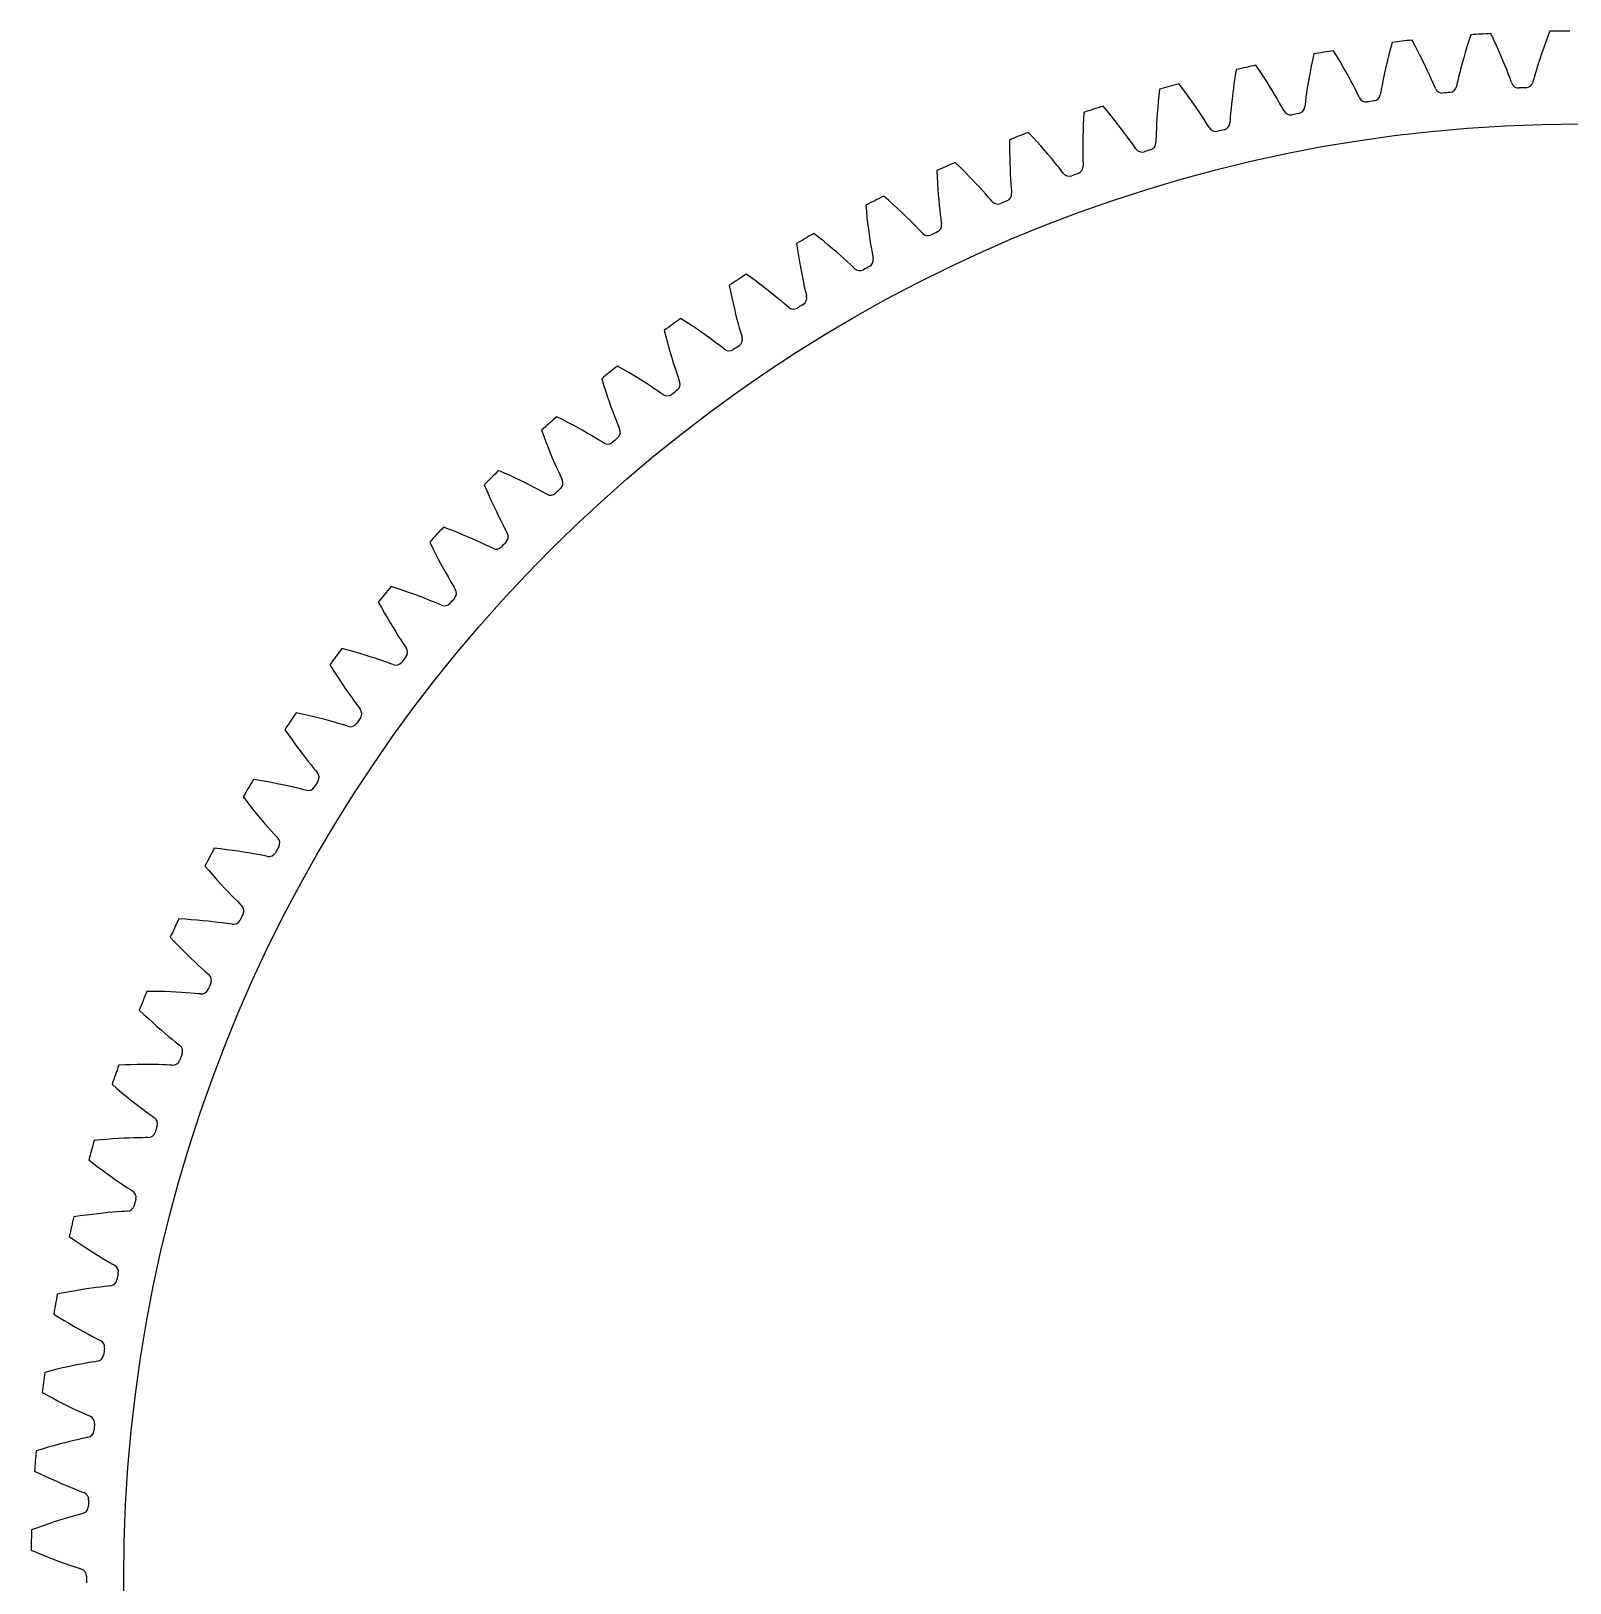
# Model space of a CAD drawing. Header units: millimetres. Extents: x -78 to 78, y -78 to 78.
# Drawn here: x -78.1 to -0.5, y -0.2 to 78.1 of the extents above; entities that cross this region are included whole.
import ezdxf

# ---------------------------------------------------------------- set-up
doc = ezdxf.new("R2010")
doc.units = ezdxf.units.MM

msp = doc.modelspace()

# ---------------------------------------------------------------- linework, layer by layer
at = {"layer": 'bore'}
msp.add_circle((0, 0), 73.4375, dxfattribs=at)
at = {"layer": 'thin_ring_external'}
for p, q in [((-9.464553, 77.549583), (-9.547994, 77.24064)), ((-8.302713, 77.384402), (-8.454353, 77.666206)), ((-5.591586, 77.62741), (-5.684198, 77.332219)), ((-5.492479, 77.93169), (-5.591586, 77.62741)), ((-4.340589, 77.7074), (-4.477642, 77.996579)), ((-4.211136, 77.426407), (-4.340589, 77.7074)), ((-1.728154, 77.521582), (-1.828787, 77.240951)), ((-1.62059, 77.811659), (-1.728154, 77.521582)), ((-1.506076, 78.110482), (-1.62059, 77.811659)), ((-13.411935, 76.965159), (-13.479492, 76.652358)), ((-12.243176, 76.859517), (-12.409007, 77.133211)), ((-12.08574, 76.593192), (-12.243176, 76.859517)), ((-9.625412, 76.941105), (-9.6969, 76.651674)), ((-9.547994, 77.24064), (-9.625412, 76.941105)), ((-8.159081, 77.110385), (-8.302713, 77.384402)), ((-8.023526, 76.844857), (-8.159081, 77.110385)), ((-7.896155, 76.588653), (-8.023526, 76.844857)), ((-5.850149, 76.772044), (-5.923554, 76.508943)), ((-5.770371, 77.046816), (-5.850149, 76.772044)), ((-5.684198, 77.332219), (-5.770371, 77.046816)), ((-4.089316, 77.154303), (-4.211136, 77.426407)), ((-3.975192, 76.89193), (-4.089316, 77.154303)), ((-3.868877, 76.64032), (-3.975192, 76.89193)), ((-1.922491, 76.970611), (-2.009235, 76.711602)), ((-1.828787, 77.240951), (-1.922491, 76.970611)), ((-17.324326, 76.179941), (-17.375823, 75.864098)), ((-16.151698, 76.134114), (-16.331288, 76.398983)), ((-15.980869, 75.876175), (-16.151698, 76.134114)), ((-13.598131, 76.056557), (-13.649469, 75.775082)), ((-13.541515, 76.34926), (-13.598131, 76.056557)), ((-13.479492, 76.652358), (-13.541515, 76.34926)), ((-11.936804, 76.334931), (-12.08574, 76.593192)), ((-11.796517, 76.085565), (-11.936804, 76.334931)), ((-11.665094, 75.84611), (-11.796517, 76.085565)), ((-9.822419, 76.106681), (-9.876579, 75.853479)), ((-9.762544, 76.373187), (-9.822419, 76.106681)), ((-9.6969, 76.651674), (-9.762544, 76.373187)), ((-7.77713, 76.3428), (-7.896155, 76.588653)), ((-7.666702, 76.108599), (-7.77713, 76.3428)), ((-7.565259, 75.887772), (-7.666702, 76.108599)), ((-6.051125, 76.023489), (-6.105021, 75.805403)), ((-5.990571, 76.258837), (-6.051125, 76.023489)), ((-5.923554, 76.508943), (-5.990571, 76.258837)), ((-3.770551, 76.400786), (-3.868877, 76.64032)), ((-3.680516, 76.175067), (-3.770551, 76.400786)), ((-3.599284, 75.965621), (-3.680516, 76.175067)), ((-3.527794, 75.776271), (-3.599284, 75.965621)), ((-2.226389, 76.018245), (-2.283174, 75.823978)), ((-2.161428, 76.233295), (-2.226389, 76.018245)), ((-2.088936, 76.465244), (-2.161428, 76.233295)), ((-2.009235, 76.711602), (-2.088936, 76.465244)), ((-21.191521, 75.195978), (-21.226824, 74.877918)), ((-20.018082, 75.210086), (-20.210962, 75.46544)), ((-19.834305, 74.961206), (-20.018082, 75.210086)), ((-17.463886, 75.263017), (-17.500785, 74.979287)), ((-17.422289, 75.558229), (-17.463886, 75.263017)), ((-17.375823, 75.864098), (-17.422289, 75.558229)), ((-15.81894, 75.625856), (-15.980869, 75.876175)), ((-15.666103, 75.383979), (-15.81894, 75.625856)), ((-15.522625, 75.151547), (-15.666103, 75.383979)), ((-13.736819, 75.250229), (-13.773055, 75.009933)), ((-13.695658, 75.505866), (-13.736819, 75.250229)), ((-13.649469, 75.775082), (-13.695658, 75.505866)), ((-11.542852, 75.617853), (-11.665094, 75.84611)), ((-11.430266, 75.402494), (-11.542852, 75.617853)), ((-11.328096, 75.202425), (-11.430266, 75.402494)), ((-11.237667, 75.021353), (-11.328096, 75.202425)), ((-10.004403, 75.195748), (-10.034337, 75.025577)), ((-9.967726, 75.394793), (-10.004403, 75.195748)), ((-9.925037, 75.615347), (-9.967726, 75.394793)), ((-9.876579, 75.853479), (-9.925037, 75.615347)), ((-7.473439, 75.682747), (-7.565259, 75.887772)), ((-7.392374, 75.497294), (-7.473439, 75.682747)), ((-7.324453, 75.33842), (-7.392374, 75.497294)), ((-7.276899, 75.229859), (-7.324453, 75.33842)), ((-6.190397, 75.44007), (-6.217886, 75.324782)), ((-6.151813, 75.60849), (-6.190397, 75.44007)), ((-6.105021, 75.805403), (-6.151813, 75.60849)), ((-3.468074, 75.614136), (-3.527794, 75.776271)), ((-3.426126, 75.503288), (-3.468074, 75.614136)), ((-2.330308, 75.657748), (-2.363647, 75.544014)), ((-2.283174, 75.823978), (-2.330308, 75.657748)), ((-21.257611, 74.570075), (-21.284079, 74.273124)), ((-21.226824, 74.877918), (-21.257611, 74.570075)), ((-19.659806, 74.719482), (-19.834305, 74.961206)), ((-19.494818, 74.485724), (-19.659806, 74.719482)), ((-19.339659, 74.260921), (-19.494818, 74.485724)), ((-17.561221, 74.450659), (-17.58514, 74.208826)), ((-17.533167, 74.708064), (-17.561221, 74.450659)), ((-17.500785, 74.979287), (-17.533167, 74.708064)), ((-15.388887, 74.929829), (-15.522625, 75.151547)), ((-15.265452, 74.7205), (-15.388887, 74.929829)), ((-15.1532, 74.525908), (-15.265452, 74.7205)), ((-15.053643, 74.34969), (-15.1532, 74.525908)), ((-13.852099, 74.415351), (-13.867686, 74.297861)), ((-13.830892, 74.586828), (-13.852099, 74.415351)), ((-13.804427, 74.787487), (-13.830892, 74.586828)), ((-13.773055, 75.009933), (-13.804427, 74.787487)), ((-11.161723, 74.866154), (-11.237667, 75.021353)), ((-11.108688, 74.760163), (-11.161723, 74.866154)), ((-10.034337, 75.025577), (-10.055904, 74.909036)), ((-25.022445, 73.69639), (-25.037474, 73.387377)), ((-25.003429, 74.015837), (-25.022445, 73.69639)), ((-23.832242, 74.089844), (-24.037908, 74.335016)), ((-23.635996, 73.850672), (-23.832242, 74.089844)), ((-23.449382, 73.618173), (-23.635996, 73.850672)), ((-23.272673, 73.393145), (-23.449382, 73.618173)), ((-21.324935, 73.715358), (-21.339809, 73.456856)), ((-21.306443, 73.987881), (-21.324935, 73.715358)), ((-21.284079, 74.273124), (-21.306443, 73.987881)), ((-19.194775, 74.046322), (-19.339659, 74.260921)), ((-19.060812, 73.843568), (-19.194775, 74.046322)), ((-18.93877, 73.654962), (-19.060812, 73.843568)), ((-18.830346, 73.484057), (-18.93877, 73.654962)), ((-17.633721, 73.610984), (-17.643289, 73.492852)), ((-17.621298, 73.783321), (-17.633721, 73.610984)), ((-17.605113, 73.985069), (-17.621298, 73.783321)), ((-17.58514, 74.208826), (-17.605113, 73.985069)), ((-14.969873, 74.198572), (-15.053643, 74.34969)), ((-14.911496, 74.095426), (-14.969873, 74.198572)), ((-27.584225, 72.776309), (-27.802142, 73.01066)), ((-25.048745, 73.089461), (-25.056515, 72.803448)), ((-25.037474, 73.387377), (-25.048745, 73.089461)), ((-23.106239, 73.176558), (-23.272673, 73.393145)), ((-22.950585, 72.969636), (-23.106239, 73.176558)), ((-22.806444, 72.773987), (-22.950585, 72.969636)), ((-21.35987, 72.989632), (-21.365733, 72.787321)), ((-21.351348, 73.214118), (-21.35987, 72.989632)), ((-21.339809, 73.456856), (-21.351348, 73.214118)), ((-18.738969, 73.337413), (-18.830346, 73.484057)), ((-18.675401, 73.237383), (-18.738969, 73.337413)), ((-28.750106, 72.642598), (-28.752786, 72.322596)), ((-28.752786, 72.322596), (-28.752017, 72.013219)), ((-27.376024, 72.54747), (-27.584225, 72.776309)), ((-27.177781, 72.324803), (-27.376024, 72.54747)), ((-26.989813, 72.109091), (-27.177781, 72.324803)), ((-26.812536, 71.901285), (-26.989813, 72.109091)), ((-25.061067, 72.530337), (-25.062723, 72.271412)), ((-25.062723, 72.271412), (-25.061853, 72.028401)), ((-25.056515, 72.803448), (-25.061067, 72.530337)), ((-22.674932, 72.591858), (-22.806444, 72.773987)), ((-22.557922, 72.426713), (-22.674932, 72.591858)), ((-22.459177, 72.284926), (-22.557922, 72.426713)), ((-22.390585, 72.188272), (-22.459177, 72.284926)), ((-21.36934, 72.614575), (-21.372863, 72.496107)), ((-21.365733, 72.787321), (-21.36934, 72.614575)), ((-31.264245, 71.27291), (-31.493844, 71.495828)), ((-31.04463, 71.055), (-31.264245, 71.27291)), ((-28.752017, 72.013219), (-28.748062, 71.715116)), ((-28.748062, 71.715116), (-28.741218, 71.429079)), ((-28.741218, 71.429079), (-28.731819, 71.156092)), ((-26.646521, 71.702581), (-26.812536, 71.901285)), ((-26.492578, 71.514547), (-26.646521, 71.702581)), ((-26.351937, 71.339371), (-26.492578, 71.514547)), ((-26.226648, 71.180415), (-26.351937, 71.339371)), ((-25.061853, 72.028401), (-25.058901, 71.803773)), ((-25.058901, 71.803773), (-25.054426, 71.601427)), ((-25.054426, 71.601427), (-25.049208, 71.428722)), ((-25.049208, 71.428722), (-25.046678, 71.310229)), ((-32.421777, 71.079842), (-32.408115, 70.760121)), ((-32.408115, 70.760121), (-32.391549, 70.451186)), ((-30.835277, 70.842746), (-31.04463, 71.055)), ((-30.636539, 70.636913), (-30.835277, 70.842746)), ((-30.448883, 70.43843), (-30.636539, 70.636913)), ((-28.731819, 71.156092), (-28.720251, 70.897421)), ((-28.720251, 70.897421), (-28.706974, 70.654771)), ((-28.706974, 70.654771), (-28.692557, 70.430587)), ((-26.120792, 71.043855), (-26.226648, 71.180415)), ((-26.047353, 70.95083), (-26.120792, 71.043855)), ((-34.862699, 69.583567), (-35.103381, 69.794472)), ((-32.391549, 70.451186), (-32.372378, 70.153675)), ((-32.372378, 70.153675), (-32.350938, 69.868361)), ((-32.350938, 69.868361), (-32.327612, 69.596209)), ((-30.272938, 70.248462), (-30.448883, 70.43843)), ((-30.109595, 70.068533), (-30.272938, 70.248462)), ((-29.960193, 69.900767), (-30.109595, 70.068533)), ((-29.826951, 69.748416), (-29.960193, 69.900767)), ((-29.71426, 69.617439), (-29.826951, 69.748416)), ((-28.692557, 70.430587), (-28.677755, 70.228733)), ((-28.677755, 70.228733), (-28.663726, 70.05652)), ((-28.663726, 70.05652), (-28.655149, 69.938311)), ((-36.008864, 69.331648), (-35.978894, 69.013041)), ((-35.978894, 69.013041), (-35.946576, 68.705355)), ((-34.632245, 69.377156), (-34.862699, 69.583567)), ((-34.412327, 69.175868), (-34.632245, 69.377156)), ((-34.203339, 68.980451), (-34.412327, 69.175868)), ((-34.005792, 68.791809), (-34.203339, 68.980451)), ((-32.327612, 69.596209), (-32.302852, 69.338466)), ((-32.302852, 69.338466), (-32.277202, 69.096811)), ((-32.277202, 69.096811), (-32.251356, 68.873656)), ((-29.636168, 69.528285), (-29.71426, 69.617439)), ((-35.946576, 68.705355), (-35.912239, 68.409211)), ((-35.912239, 68.409211), (-35.876258, 68.125363)), ((-35.876258, 68.125363), (-35.839066, 67.854758)), ((-33.820377, 68.611072), (-34.005792, 68.791809)), ((-33.64806, 68.439719), (-33.820377, 68.611072)), ((-33.490286, 68.2798), (-33.64806, 68.439719)), ((-33.349439, 68.134452), (-33.490286, 68.2798)), ((-33.230207, 68.0094), (-33.349439, 68.134452)), ((-32.251356, 68.873656), (-32.226268, 68.67282)), ((-32.226268, 68.67282), (-32.203463, 68.501548)), ((-32.203463, 68.501548), (-32.188861, 68.383932)), ((-39.502007, 67.402574), (-39.455809, 67.085914)), ((-38.370201, 67.712689), (-38.621338, 67.911029)), ((-38.129508, 67.518314), (-38.370201, 67.712689)), ((-37.899599, 67.328518), (-38.129508, 67.518314)), ((-35.839066, 67.854758), (-35.801178, 67.598615)), ((-35.801178, 67.598615), (-35.763222, 67.358585)), ((-35.763222, 67.358585), (-35.726016, 67.13704)), ((-33.147664, 67.924349), (-33.230207, 68.0094)), ((-39.455809, 67.085914), (-39.407822, 66.780279)), ((-39.407822, 66.780279), (-39.358408, 66.486274)), ((-37.680905, 67.144027), (-37.899599, 67.328518)), ((-37.473984, 66.965718), (-37.680905, 67.144027)), ((-37.279582, 66.794684), (-37.473984, 66.965718)), ((-37.09874, 66.632353), (-37.279582, 66.794684)), ((-36.933007, 66.480699), (-37.09874, 66.632353)), ((-35.726016, 67.13704), (-35.690705, 66.937748)), ((-35.690705, 66.937748), (-35.659185, 66.767864)), ((-35.659185, 66.767864), (-35.638597, 66.651146)), ((-41.7776, 65.665157), (-42.038536, 65.850415)), ((-39.358408, 66.486274), (-39.307981, 66.204635)), ((-39.307981, 66.204635), (-39.257021, 65.936281)), ((-39.257021, 65.936281), (-39.206102, 65.682408)), ((-36.784922, 66.342732), (-36.933007, 66.480699)), ((-36.659461, 66.223931), (-36.784922, 66.342732)), ((-36.572683, 66.143206), (-36.659461, 66.223931)), ((-42.892095, 65.297656), (-42.829787, 64.983767)), ((-41.527295, 65.483325), (-41.7776, 65.665157)), ((-41.287995, 65.305516), (-41.527295, 65.483325)), ((-41.060166, 65.132432), (-41.287995, 65.305516)), ((-40.844411, 64.964921), (-41.060166, 65.132432)), ((-39.206102, 65.682408), (-39.155941, 65.444628)), ((-39.155941, 65.444628), (-39.107471, 65.225272)), ((-39.107471, 65.225272), (-39.06203, 65.028043)), ((-39.06203, 65.028043), (-39.021876, 64.85999)), ((-42.829787, 64.983767), (-42.766257, 64.680982)), ((-42.766257, 64.680982), (-42.701896, 64.389883)), ((-42.701896, 64.389883), (-42.637154, 64.111186)), ((-40.641529, 64.804037), (-40.844411, 64.964921)), ((-40.452635, 64.651152), (-40.641529, 64.804037)), ((-40.279374, 64.508158), (-40.452635, 64.651152)), ((-40.124438, 64.377932), (-40.279374, 64.508158)), ((-39.993074, 64.265692), (-40.124438, 64.377932)), ((-39.902287, 64.189503), (-39.993074, 64.265692)), ((-39.021876, 64.85999), (-38.995356, 64.744476)), ((-45.076005, 63.446311), (-45.34606, 63.618004)), ((-44.816743, 63.277498), (-45.076005, 63.446311)), ((-42.637154, 64.111186), (-42.572558, 63.845784)), ((-42.572558, 63.845784), (-42.508743, 63.594842)), ((-42.508743, 63.594842), (-42.446506, 63.359934)), ((-46.170282, 63.022383), (-46.092028, 62.712085)), ((-46.092028, 62.712085), (-46.01312, 62.412939)), ((-44.568676, 63.112139), (-44.816743, 63.277498)), ((-44.332306, 62.950914), (-44.568676, 63.112139)), ((-44.108279, 62.794638), (-44.332306, 62.950914)), ((-43.897448, 62.644323), (-44.108279, 62.794638)), ((-43.700993, 62.501282), (-43.897448, 62.644323)), ((-42.446506, 63.359934), (-42.386898, 63.143339)), ((-42.386898, 63.143339), (-42.331446, 62.948687)), ((-42.331446, 62.948687), (-42.282764, 62.782904)), ((-42.282764, 62.782904), (-42.25038, 62.668894)), ((-46.01312, 62.412939), (-45.933979, 62.125506)), ((-45.933979, 62.125506), (-45.855091, 61.850478)), ((-43.520657, 62.367322), (-43.700993, 62.501282)), ((-43.359273, 62.245177), (-43.520657, 62.367322)), ((-43.222349, 62.139791), (-43.359273, 62.245177)), ((-43.127791, 62.068337), (-43.222349, 62.139791)), ((-48.256812, 61.061942), (-48.535282, 61.219621)), ((-45.855091, 61.850478), (-45.777028, 61.588721)), ((-45.777028, 61.588721), (-45.700483, 61.341364)), ((-45.700483, 61.341364), (-45.626332, 61.109941)), ((-45.626332, 61.109941), (-45.555744, 60.896672)), ((-49.328015, 60.582692), (-49.23402, 60.276794)), ((-47.989268, 60.906586), (-48.256812, 61.061942)), ((-47.733082, 60.75411), (-47.989268, 60.906586)), ((-47.488788, 60.605165), (-47.733082, 60.75411)), ((-47.257074, 60.460531), (-47.488788, 60.605165)), ((-47.038842, 60.321177), (-47.257074, 60.460531)), ((-46.83534, 60.188354), (-47.038842, 60.321177)), ((-45.555744, 60.896672), (-45.490425, 60.705105)), ((-45.490425, 60.705105), (-45.433341, 60.542024)), ((-45.433341, 60.542024), (-45.395178, 60.429817)), ((-49.23402, 60.276794), (-49.13994, 59.982067)), ((-49.13994, 59.982067), (-49.046226, 59.699051)), ((-49.046226, 59.699051), (-48.953398, 59.428409)), ((-46.648399, 60.063777), (-46.83534, 60.188354)), ((-46.480989, 59.950031), (-46.648399, 60.063777)), ((-46.338863, 59.851774), (-46.480989, 59.950031)), ((-46.24078, 59.785242), (-46.338863, 59.851774)), ((-48.953398, 59.428409), (-48.862071, 59.17098)), ((-48.862071, 59.17098), (-48.772996, 58.927854)), ((-48.772996, 58.927854), (-48.687125, 58.700519)), ((-52.357058, 57.984947), (-52.247566, 57.684248)), ((-51.311723, 58.518268), (-51.597881, 58.661523)), ((-51.036596, 58.376776), (-51.311723, 58.518268)), ((-50.772957, 58.23758), (-51.036596, 58.376776)), ((-50.521378, 58.101303), (-50.772957, 58.23758)), ((-50.282581, 57.968689), (-50.521378, 58.101303)), ((-50.057518, 57.840661), (-50.282581, 57.968689)), ((-48.687125, 58.700519), (-48.605739, 58.491132)), ((-48.605739, 58.491132), (-48.530724, 58.303151)), ((-48.530724, 58.303151), (-48.465388, 58.143197)), ((-48.465388, 58.143197), (-48.421544, 58.033085)), ((-52.247566, 57.684248), (-52.13856, 57.394709)), ((-52.13856, 57.394709), (-52.030517, 57.116847)), ((-49.847499, 57.718402), (-50.057518, 57.840661)), ((-49.654441, 57.603532), (-49.847499, 57.718402)), ((-49.481441, 57.498483), (-49.654441, 57.603532)), ((-49.334484, 57.407611), (-49.481441, 57.498483)), ((-49.233131, 57.346174), (-49.334484, 57.407611)), ((-52.030517, 57.116847), (-51.923991, 56.851299)), ((-51.923991, 56.851299), (-51.819639, 56.598868)), ((-51.819639, 56.598868), (-51.718266, 56.360608)), ((-54.232768, 55.821928), (-54.525867, 55.950384)), ((-53.950774, 55.694668), (-54.232768, 55.821928)), ((-53.680372, 55.569115), (-53.950774, 55.694668)), ((-51.718266, 56.360608), (-51.620899, 56.137954)), ((-51.620899, 56.137954), (-51.528927, 55.932996)), ((-51.528927, 55.932996), (-51.444412, 55.74909)), ((-51.444412, 55.74909), (-51.370993, 55.592681)), ((-51.370993, 55.592681), (-51.321585, 55.484951)), ((-55.249507, 55.235927), (-55.124804, 54.941211)), ((-55.124804, 54.941211), (-55.001156, 54.657615)), ((-53.422163, 55.445861), (-53.680372, 55.569115)), ((-53.176905, 55.325614), (-53.422163, 55.445861)), ((-52.945599, 55.209244), (-53.176905, 55.325614)), ((-52.729612, 55.097869), (-52.945599, 55.209244)), ((-52.53094, 54.993006), (-52.729612, 55.097869)), ((-52.352802, 54.896928), (-52.53094, 54.993006)), ((-52.201396, 54.813678), (-52.352802, 54.896928)), ((-52.097039, 54.757496), (-52.201396, 54.813678)), ((-55.001156, 54.657615), (-54.879067, 54.385632)), ((-54.879067, 54.385632), (-54.75912, 54.12587)), ((-54.75912, 54.12587), (-54.642015, 53.879097)), ((-54.642015, 53.879097), (-54.528608, 53.646323)), ((-54.528608, 53.646323), (-54.42, 53.428931)), ((-54.42, 53.428931), (-54.317683, 53.228937)), ((-57.012325, 52.979954), (-57.311601, 53.093277)), ((-56.724201, 52.867259), (-57.012325, 52.979954)), ((-56.447741, 52.755677), (-56.724201, 52.867259)), ((-56.183575, 52.645768), (-56.447741, 52.755677)), ((-55.932498, 52.538201), (-56.183575, 52.645768)), ((-55.695551, 52.433793), (-55.932498, 52.538201)), ((-54.317683, 53.228937), (-54.223887, 53.049586)), ((-54.223887, 53.049586), (-54.142578, 52.89713)), ((-54.142578, 52.89713), (-54.087734, 52.792063)), ((-57.997816, 52.342802), (-57.858228, 52.054838)), ((-57.858228, 52.054838), (-57.720261, 51.777926)), ((-57.720261, 51.777926), (-57.584443, 51.512532)), ((-55.474159, 52.333591), (-55.695551, 52.433793)), ((-55.270392, 52.23901), (-55.474159, 52.333591)), ((-55.087581, 52.152152), (-55.270392, 52.23901)), ((-54.932122, 52.076743), (-55.087581, 52.152152)), ((-54.825032, 52.025963), (-54.932122, 52.076743)), ((-57.584443, 51.512532), (-57.451389, 51.259232)), ((-57.451389, 51.259232), (-57.321836, 51.018761)), ((-57.321836, 51.018761), (-57.196692, 50.792082)), ((-57.196692, 50.792082), (-57.077125, 50.580519)), ((-57.077125, 50.580519), (-56.96473, 50.38601)), ((-56.96473, 50.38601), (-56.861899, 50.211682)), ((-56.861899, 50.211682), (-56.772911, 50.063576)), ((-59.643143, 49.999761), (-59.947815, 50.097655)), ((-59.349641, 49.901926), (-59.643143, 49.999761)), ((-59.067845, 49.804605), (-59.349641, 49.901926)), ((-58.798411, 49.708328), (-59.067845, 49.804605)), ((-58.542169, 49.613721), (-58.798411, 49.708328)), ((-58.3002, 49.521548), (-58.542169, 49.613721)), ((-58.07398, 49.432782), (-58.3002, 49.521548)), ((-57.86565, 49.348728), (-58.07398, 49.432782)), ((-57.678642, 49.271318), (-57.86565, 49.348728)), ((-56.772911, 50.063576), (-56.712773, 49.961447)), ((-60.594816, 49.313121), (-60.440706, 49.03266)), ((-60.440706, 49.03266), (-60.28878, 48.763154)), ((-60.28878, 48.763154), (-60.139588, 48.505041)), ((-57.519535, 49.203945), (-57.678642, 49.271318)), ((-57.409992, 49.158699), (-57.519535, 49.203945)), ((-60.139588, 48.505041), (-59.993774, 48.258865)), ((-59.993774, 48.258865), (-59.852111, 48.025323)), ((-59.852111, 48.025323), (-59.715556, 47.805329)), ((-59.715556, 47.805329), (-59.585342, 47.600147)), ((-59.585342, 47.600147), (-59.463162, 47.411631)), ((-59.463162, 47.411631), (-59.351564, 47.242782)), ((-59.351564, 47.242782), (-59.25513, 47.099413)), ((-59.25513, 47.099413), (-59.189856, 47.000488)), ((-62.11836, 46.889125), (-62.427633, 46.971335)), ((-61.820245, 46.806403), (-62.11836, 46.889125)), ((-61.533847, 46.723598), (-61.820245, 46.806403)), ((-61.259848, 46.641205), (-61.533847, 46.723598)), ((-60.99911, 46.559805), (-61.259848, 46.641205)), ((-60.752751, 46.480108), (-60.99911, 46.559805)), ((-60.522293, 46.403007), (-60.752751, 46.480108)), ((-60.309943, 46.329701), (-60.522293, 46.403007)), ((-60.119226, 46.261941), (-60.309943, 46.329701)), ((-59.956887, 46.202779), (-60.119226, 46.261941)), ((-59.845176, 46.163186), (-59.956887, 46.202779)), ((-63.033731, 46.154787), (-62.865501, 45.882561)), ((-62.865501, 45.882561), (-62.700012, 45.621164)), ((-62.700012, 45.621164), (-62.537835, 45.371006)), ((-62.537835, 45.371006), (-62.379642, 45.132597)), ((-62.379642, 45.132597), (-62.226239, 44.906592)), ((-62.226239, 44.906592), (-62.078629, 44.693858)), ((-62.078629, 44.693858), (-61.938109, 44.495593)), ((-61.938109, 44.495593), (-61.806462, 44.313561)), ((-61.806462, 44.313561), (-61.686388, 44.15063)), ((-61.686388, 44.15063), (-61.582759, 44.012372)), ((-61.582759, 44.012372), (-61.512519, 43.916909)), ((-64.431516, 43.656161), (-64.744584, 43.722471)), ((-64.129567, 43.588769), (-64.431516, 43.656161)), ((-63.839314, 43.520695), (-64.129567, 43.588769)), ((-63.561466, 43.4524), (-63.839314, 43.520695)), ((-63.296911, 43.384419), (-63.561466, 43.4524)), ((-63.046804, 43.317405), (-63.296911, 43.384419)), ((-62.81271, 43.252173), (-63.046804, 43.317405)), ((-62.596894, 43.189805), (-62.81271, 43.252173)), ((-62.402966, 43.131872), (-62.596894, 43.189805)), ((-62.237818, 43.081076), (-62.402966, 43.131872)), ((-62.124232, 43.047239), (-62.237818, 43.081076)), ((-65.308198, 42.876041), (-65.126287, 42.61276)), ((-65.126287, 42.61276), (-64.947667, 42.360154)), ((-64.947667, 42.360154), (-64.772929, 42.118603)), ((-64.772929, 42.118603), (-64.602768, 41.888582)), ((-64.602768, 41.888582), (-64.438026, 41.670705)), ((-64.438026, 41.670705), (-64.279746, 41.465786)), ((-64.279746, 41.465786), (-64.129285, 41.274954)), ((-64.129285, 41.274954), (-63.988516, 41.099882)), ((-63.988516, 41.099882), (-63.860279, 40.943295)), ((-63.860279, 40.943295), (-63.749726, 40.810508)), ((-63.749726, 40.810508), (-63.674703, 40.718756)), ((-66.576579, 40.309302), (-66.892623, 40.359541)), ((-66.271582, 40.257416), (-66.576579, 40.309302)), ((-65.978232, 40.204252), (-66.271582, 40.257416)), ((-65.697259, 40.150232), (-65.978232, 40.204252)), ((-65.429578, 40.095849), (-65.697259, 40.150232)), ((-65.176376, 40.041693), (-65.429578, 40.095849)), ((-64.939256, 39.988499), (-65.176376, 40.041693)), ((-64.720537, 39.937232), (-64.939256, 39.988499)), ((-64.523904, 39.889276), (-64.720537, 39.937232)), ((-67.412283, 39.485437), (-67.217167, 39.231788)), ((-67.217167, 39.231788), (-67.025881, 38.988631)), ((-64.356378, 39.84698), (-64.523904, 39.889276)), ((-64.241212, 39.818986), (-64.356378, 39.84698)), ((-67.025881, 38.988631), (-66.839037, 38.756317)), ((-66.839037, 38.756317), (-66.657353, 38.535285)), ((-66.657353, 38.535285), (-66.481701, 38.326105)), ((-66.481701, 38.326105), (-66.313164, 38.129534)), ((-66.313164, 38.129534), (-66.153156, 37.946634)), ((-66.153156, 37.946634), (-66.003631, 37.778978)), ((-66.003631, 37.778978), (-65.867565, 37.629143)), ((-65.867565, 37.629143), (-65.750377, 37.502174)), ((-68.54795, 36.857281), (-68.866148, 36.891317)), ((-68.240702, 36.821036), (-68.54795, 36.857281)), ((-67.94502, 36.78292), (-68.240702, 36.821036)), ((-65.750377, 37.502174), (-65.670767, 37.414373)), ((-67.661655, 36.743317), (-67.94502, 36.78292)), ((-67.391547, 36.702673), (-67.661655, 36.743317)), ((-67.135909, 36.661516), (-67.391547, 36.702673)), ((-66.896383, 36.620499), (-67.135909, 36.661516)), ((-66.675332, 36.580467), (-66.896383, 36.620499)), ((-66.476507, 36.542614), (-66.675332, 36.580467)), ((-66.307039, 36.508927), (-66.476507, 36.542614)), ((-66.190594, 36.48685), (-66.307039, 36.508927)), ((-69.340498, 35.991819), (-69.132684, 35.748463)), ((-69.132684, 35.748463), (-68.929232, 35.515392)), ((-68.929232, 35.515392), (-68.73077, 35.292921)), ((-68.73077, 35.292921), (-68.538037, 35.081454)), ((-68.538037, 35.081454), (-68.351933, 34.881515)), ((-68.351933, 34.881515), (-68.173579, 34.693807)), ((-68.173579, 34.693807), (-68.004441, 34.519315)), ((-68.004441, 34.519315), (-67.84655, 34.359513)), ((-67.84655, 34.359513), (-67.703011, 34.216821)), ((-67.703011, 34.216821), (-67.579492, 34.096002)), ((-67.579492, 34.096002), (-67.495503, 34.012379)), ((-70.340488, 33.309104), (-70.660009, 33.326848)), ((-70.03179, 33.288594), (-70.340488, 33.309104)), ((-69.734548, 33.265626), (-70.03179, 33.288594)), ((-69.44953, 33.240543), (-69.734548, 33.265626)), ((-69.177699, 33.213744), (-69.44953, 33.240543)), ((-68.920293, 33.185694), (-69.177699, 33.213744)), ((-68.678985, 33.156961), (-68.920293, 33.185694)), ((-68.456178, 33.128268), (-68.678985, 33.156961)), ((-68.255679, 33.100616), (-68.456178, 33.128268)), ((-68.084713, 33.075626), (-68.255679, 33.100616)), ((-67.967292, 33.059524), (-68.084713, 33.075626)), ((-71.087811, 32.404303), (-70.867842, 32.171876)), ((-70.867842, 32.171876), (-70.652755, 31.949496)), ((-70.652755, 31.949496), (-70.443192, 31.737449)), ((-70.443192, 31.737449), (-70.239913, 31.5361)), ((-70.239913, 31.5361), (-70.043843, 31.345924)), ((-70.043843, 31.345924), (-69.856137, 31.167567)), ((-69.856137, 31.167567), (-69.678309, 31.00194)), ((-69.678309, 31.00194), (-69.512465, 30.850408)), ((-69.512465, 30.850408), (-69.361828, 30.715231)), ((-69.361828, 30.715231), (-69.232301, 30.600876)), ((-69.232301, 30.600876), (-69.144151, 30.521652)), ((-71.949516, 29.674027), (-72.269525, 29.675433)), ((-71.640173, 29.669306), (-71.949516, 29.674027)), ((-71.342145, 29.661545), (-71.640173, 29.669306)), ((-71.056219, 29.651049), (-71.342145, 29.661545)), ((-70.783374, 29.638164), (-71.056219, 29.651049)), ((-70.524872, 29.623294), (-70.783374, 29.638164)), ((-70.282412, 29.60692), (-70.524872, 29.623294)), ((-70.05843, 29.589641), (-70.282412, 29.60692)), ((-69.856781, 29.572263), (-70.05843, 29.589641)), ((-69.684761, 29.556035), (-69.856781, 29.572263)), ((-69.566671, 29.545949), (-69.684761, 29.556035)), ((-72.649663, 28.732247), (-72.418114, 28.511355)), ((-72.418114, 28.511355), (-72.191953, 28.300248)), ((-72.191953, 28.300248), (-71.971836, 28.099178)), ((-71.971836, 28.099178), (-71.758541, 27.908471)), ((-71.758541, 27.908471), (-71.553016, 27.728555)), ((-71.553016, 27.728555), (-71.356448, 27.560015)), ((-71.356448, 27.560015), (-71.170395, 27.403684)), ((-71.170395, 27.403684), (-70.99703, 27.260817)), ((-70.99703, 27.260817), (-70.839687, 27.133508)), ((-70.839687, 27.133508), (-70.70449, 27.025917)), ((-70.70449, 27.025917), (-70.61241, 26.951297)), ((-73.370835, 25.961534), (-73.690499, 25.946599)), ((-73.061655, 25.972615), (-73.370835, 25.961534)), ((-72.76362, 25.980081), (-73.061655, 25.972615)), ((-72.477531, 25.984198), (-72.76362, 25.980081)), ((-72.204384, 25.985262), (-72.477531, 25.984198)), ((-71.945459, 25.983611), (-72.204384, 25.985262)), ((-71.702479, 25.979637), (-71.945459, 25.983611)), ((-71.477907, 25.973818), (-71.702479, 25.979637)), ((-71.275634, 25.966759), (-71.477907, 25.973818)), ((-71.10301, 25.959335), (-71.275634, 25.966759)), ((-70.984559, 25.955293), (-71.10301, 25.959335)), ((-74.021982, 24.985233), (-73.779456, 24.776452)), ((-73.779456, 24.776452), (-73.54281, 24.577168)), ((-73.54281, 24.577168), (-73.312713, 24.3876)), ((-73.312713, 24.3876), (-73.089959, 24.208032)), ((-73.089959, 24.208032), (-72.875516, 24.038845)), ((-72.875516, 24.038845), (-72.670598, 23.880562)), ((-72.670598, 23.880562), (-72.476806, 23.733934)), ((-72.476806, 23.733934), (-72.296372, 23.600107)), ((-72.296372, 23.600107), (-72.132734, 23.480998)), ((-72.132734, 23.480998), (-71.99222, 23.38045)), ((-71.99222, 23.38045), (-71.89645, 23.310629)), ((-74.600738, 22.18131), (-74.919223, 22.150072)), ((-74.292527, 22.208163), (-74.600738, 22.18131)), ((-73.995262, 22.230838), (-74.292527, 22.208163)), ((-73.709756, 22.249557), (-73.995262, 22.230838)), ((-73.43702, 22.264567), (-73.709756, 22.249557)), ((-73.178349, 22.276138), (-73.43702, 22.264567)), ((-72.935483, 22.284577), (-73.178349, 22.276138)), ((-72.710907, 22.290232), (-72.935483, 22.284577)), ((-72.508537, 22.29351), (-72.710907, 22.290232)), ((-72.335759, 22.294911), (-72.508537, 22.29351)), ((-72.217257, 22.296922), (-72.335759, 22.294911)), ((-75.201185, 21.173034), (-74.948315, 20.97691)), ((-74.948315, 20.97691), (-74.701803, 20.789969)), ((-74.701803, 20.789969), (-74.462326, 20.612397)), ((-74.462326, 20.612397), (-74.230694, 20.444437)), ((-74.230694, 20.444437), (-74.007891, 20.286421)), ((-74.007891, 20.286421), (-73.79516, 20.138807)), ((-73.79516, 20.138807), (-73.594133, 20.002266)), ((-73.594133, 20.002266), (-73.407101, 19.877826)), ((-73.407101, 19.877826), (-73.237595, 19.767228)), ((-73.237595, 19.767228), (-73.09213, 19.673986)), ((-73.09213, 19.673986), (-72.992919, 19.609146)), ((-75.636017, 18.343218), (-75.952491, 18.295758)), ((-75.329579, 18.385774), (-75.636017, 18.343218)), ((-75.033859, 18.423597), (-75.329579, 18.385774)), ((-74.749682, 18.45687), (-75.033859, 18.423597)), ((-74.478068, 18.485786), (-74.749682, 18.45687)), ((-74.220325, 18.510551), (-74.478068, 18.485786)), ((-73.978207, 18.531379), (-74.220325, 18.510551)), ((-73.754212, 18.548493), (-73.978207, 18.531379)), ((-73.552274, 18.562101), (-73.754212, 18.548493)), ((-73.379793, 18.572322), (-73.552274, 18.562101)), ((-73.261548, 18.580381), (-73.379793, 18.572322)), ((-76.184197, 17.305598), (-75.921643, 17.122641)), ((-75.921643, 17.122641), (-75.665906, 16.948531)), ((-75.665906, 16.948531), (-75.417676, 16.783419)), ((-75.417676, 16.783419), (-75.17777, 16.627505)), ((-75.17777, 16.627505), (-74.947189, 16.481071)), ((-74.947189, 16.481071), (-74.727197, 16.344513)), ((-74.727197, 16.344513), (-74.519461, 16.218414)), ((-74.519461, 16.218414), (-74.326319, 16.103686)), ((-74.326319, 16.103686), (-74.151387, 16.001888)), ((-74.151387, 16.001888), (-74.00135, 15.916195)), ((-74.00135, 15.916195), (-73.898959, 15.856505)), ((-76.473969, 14.45727), (-76.787607, 14.393713)), ((-76.170104, 14.515417), (-76.473969, 14.45727)), ((-75.876702, 14.568291), (-76.170104, 14.515417)), ((-75.594594, 14.616031), (-75.876702, 14.568291)), ((-75.32481, 14.658778), (-75.594594, 14.616031)), ((-75.068669, 14.696671), (-75.32481, 14.658778)), ((-74.827929, 14.729835), (-75.068669, 14.696671)), ((-74.605101, 14.758364), (-74.827929, 14.729835)), ((-74.404121, 14.782265), (-74.605101, 14.758364)), ((-74.232387, 14.801279), (-74.404121, 14.782265)), ((-74.114707, 14.815365), (-74.232387, 14.801279)), ((-76.968453, 13.393014), (-76.696899, 13.223701)), ((-76.696899, 13.223701), (-76.432607, 13.062877)), ((-76.432607, 13.062877), (-76.176269, 12.910654)), ((-76.176269, 12.910654), (-75.928715, 12.767194)), ((-75.928715, 12.767194), (-75.690958, 12.632725)), ((-75.690958, 12.632725), (-75.464281, 12.507577)), ((-75.464281, 12.507577), (-75.250377, 12.39225)), ((-75.250377, 12.39225), (-75.051628, 12.287534)), ((-75.051628, 12.287534), (-74.871726, 12.1948)), ((-74.871726, 12.1948), (-74.71751, 12.11688)), ((-74.71751, 12.11688), (-74.612205, 12.062496)), ((-75.061856, 10.963864), (-75.261354, 10.929732)), ((-74.891317, 10.991622), (-75.061856, 10.963864)), ((-74.77451, 11.011699), (-74.891317, 10.991622)), ((-77.11241, 10.533605), (-77.422394, 10.454117)), ((-76.811911, 10.607192), (-77.11241, 10.533605)), ((-76.521591, 10.674978), (-76.811911, 10.607192)), ((-76.242288, 10.73706), (-76.521591, 10.674978)), ((-75.975039, 10.793527), (-76.242288, 10.73706)), ((-75.721166, 10.844449), (-75.975039, 10.793527)), ((-75.482435, 10.889862), (-75.721166, 10.844449)), ((-75.261354, 10.929732), (-75.482435, 10.889862)), ((-77.551908, 9.445488), (-77.272063, 9.290262)), ((-77.272063, 9.290262), (-76.999903, 9.143143)), ((-76.999903, 9.143143), (-76.736127, 9.004208)), ((-76.736127, 9.004208), (-76.481571, 8.873575)), ((-76.481571, 8.873575), (-76.237258, 8.751421)), ((-76.237258, 8.751421), (-76.004486, 8.638011)), ((-76.004486, 8.638011), (-75.784973, 8.533756)), ((-75.784973, 8.533756), (-75.581137, 8.439325)), ((-75.581137, 8.439325), (-75.396734, 8.355898)), ((-75.396734, 8.355898), (-75.238741, 8.285954)), ((-75.238741, 8.285954), (-75.130795, 8.237018)), ((-75.721258, 7.072585), (-75.940015, 7.021479)), ((-75.523764, 7.116859), (-75.721258, 7.072585)), ((-75.354864, 7.153289), (-75.523764, 7.116859)), ((-75.239235, 7.179304), (-75.354864, 7.153289)), ((-77.549674, 6.582459), (-77.855194, 6.487247)), ((-77.253323, 6.671294), (-77.549674, 6.582459)), ((-76.966843, 6.753815), (-77.253323, 6.671294)), ((-76.691075, 6.830078), (-76.966843, 6.753815)), ((-76.427058, 6.900117), (-76.691075, 6.830078)), ((-76.176117, 6.963935), (-76.427058, 6.900117)), ((-75.940015, 7.021479), (-76.176117, 6.963935)), ((-77.933038, 5.473321), (-77.645632, 5.332586)), ((-77.645632, 5.332586), (-77.366315, 5.199555)), ((-77.366315, 5.199555), (-77.095789, 5.07427)), ((-77.095789, 5.07427), (-76.834895, 4.956805)), ((-76.834895, 4.956805), (-76.584663, 4.847285)), ((-76.584663, 4.847285), (-76.346404, 4.745909)), ((-76.346404, 4.745909), (-76.121854, 4.652999)), ((-76.121854, 4.652999), (-75.913462, 4.569098)), ((-75.913462, 4.569098), (-75.725041, 4.495196)), ((-75.725041, 4.495196), (-75.563682, 4.43341)), ((-75.563682, 4.43341), (-75.453379, 4.39005)), ((-76.199477, 3.134778), (-76.432332, 3.065253)), ((-75.983615, 3.196987), (-76.199477, 3.134778)), ((-75.788638, 3.251287), (-75.983615, 3.196987)), ((-75.621819, 3.296294), (-75.788638, 3.251287)), ((-75.507669, 3.328179), (-75.621819, 3.296294)), ((-77.784619, 2.614141), (-78.084879, 2.503452)), ((-77.493191, 2.717991), (-77.784619, 2.614141)), ((-77.211298, 2.815033), (-77.493191, 2.717991)), ((-76.939784, 2.905277), (-77.211298, 2.815033)), ((-76.679688, 2.988705), (-76.939784, 2.905277)), ((-76.432332, 3.065253), (-76.679688, 2.988705)), ((-78.11085, 1.486874), (-77.816633, 1.360998)), ((-77.816633, 1.360998), (-77.530888, 1.242403)), ((-77.530888, 1.242403), (-77.254318, 1.131094)), ((-77.254318, 1.131094), (-76.987766, 1.027104)), ((-76.987766, 1.027104), (-76.732268, 0.930504)), ((-76.732268, 0.930504), (-76.489144, 0.841425)), ((-76.489144, 0.841425), (-76.260142, 0.760102)), ((-76.260142, 0.760102), (-76.047738, 0.686952)), ((-76.047738, 0.686952), (-75.855789, 0.622767)), ((-75.855789, 0.622767), (-75.691486, 0.569301)), ((-75.691486, 0.569301), (-75.579113, 0.531629))]:
    msp.add_line(p, q, dxfattribs=at)
for centre, radius, start, end in [((0, 0), 78.125, 96.21247, 96.958262), ((0, 0), 78.125, 93.28564, 94.031433), ((0, 0), 78.125, 90.358811, 91.104604), ((0, 0), 78.125, 99.139299, 99.885091), ((0, 0), 78.125, 102.066128, 102.811921), ((0, 0), 78.125, 104.992957, 105.73875), ((-6.928938, 75.369672), 0.375, 201.890632, 275.252592), ((-6.585165, 75.400486), 0.375, 274.991311, 348.353271), ((-3.071479, 75.625152), 0.375, 198.963802, 272.325762), ((0, 0), 75.3125, 92.064482, 92.325762), ((-2.726582, 75.638373), 0.375, 272.064482, 345.426442), ((-10.76832, 74.917561), 0.375, 204.817461, 278.179421), ((0, 0), 75.3125, 97.91814, 98.179421), ((-10.426569, 74.965888), 0.375, 277.91814, 351.2801), ((0, 0), 75.3125, 94.991311, 95.252592), ((0, 0), 78.125, 107.919787, 108.665579), ((-14.579608, 74.269999), 0.375, 207.74429, 281.10625), ((0, 0), 75.3125, 100.844969, 101.10625), ((-14.240771, 74.335712), 0.375, 280.844969, 354.206929), ((0, 0), 78.125, 110.846616, 111.592408), ((-18.35286, 73.428674), 0.375, 210.671119, 284.033079), ((0, 0), 75.3125, 103.771799, 104.033079), ((-18.01782, 73.511603), 0.375, 283.771799, 357.133759), ((-22.078232, 72.395783), 0.375, 213.597949, 286.959909), ((0, 0), 75.3125, 106.698628, 106.959909), ((-21.747863, 72.495711), 0.375, 286.698628, 0.060588), ((0, 0), 78.125, 113.773445, 114.519238), ((-25.421168, 71.290686), 0.375, 289.625457, 2.987417), ((-25.746004, 71.174019), 0.375, 216.524778, 289.886738), ((0, 0), 75.3125, 109.625457, 109.886738), ((0, 0), 78.125, 116.700274, 117.446067), ((-29.028153, 69.899671), 0.375, 292.552286, 5.914247), ((-29.346607, 69.76657), 0.375, 219.451607, 292.813567), ((0, 0), 75.3125, 112.552286, 112.813567), ((-32.559406, 68.326296), 0.375, 295.479116, 8.841076), ((0, 0), 78.125, 119.627104, 120.372896), ((-32.870649, 68.177108), 0.375, 222.378436, 295.740397), ((0, 0), 75.3125, 115.479116, 115.740397), ((-36.005715, 66.574666), 0.375, 298.405945, 11.767905), ((0, 0), 78.125, 122.553933, 123.299726), ((-36.308934, 66.40978), 0.375, 225.305266, 298.667226), ((0, 0), 75.3125, 118.405945, 118.667226), ((0, 0), 75.3125, 121.332774, 121.594055), ((-39.35809, 64.64935), 0.375, 301.332774, 14.694734), ((0, 0), 78.125, 125.480762, 126.226555), ((-39.652494, 64.469197), 0.375, 228.232095, 301.594055), ((-42.607784, 62.555371), 0.375, 304.259603, 17.621564), ((-42.892605, 62.360421), 0.375, 231.158924, 304.520884), ((0, 0), 75.3125, 124.259603, 124.520884), ((0, 0), 78.125, 128.407592, 129.153384), ((-45.746319, 60.298192), 0.375, 307.186433, 20.548393), ((-46.020814, 60.088953), 0.375, 234.085753, 307.447714), ((0, 0), 75.3125, 127.186433, 127.447714), ((0, 0), 78.125, 131.334421, 132.080213), ((-48.765507, 57.883703), 0.375, 310.113262, 23.475222), ((-49.028961, 57.66072), 0.375, 237.012583, 310.374543), ((0, 0), 75.3125, 130.113262, 130.374543), ((0, 0), 78.125, 134.26125, 135.007043), ((-51.909196, 55.082057), 0.375, 239.939412, 313.301372), ((0, 0), 75.3125, 133.040091, 133.301372), ((-51.657471, 55.318201), 0.375, 313.040091, 26.402051), ((0, 0), 78.125, 137.188079, 137.933872), ((-54.414667, 52.60838), 0.375, 315.966921, 29.328881), ((-54.654006, 52.359692), 0.375, 242.866241, 316.228201), ((0, 0), 75.3125, 135.966921, 136.228201), ((0, 0), 78.125, 140.114909, 140.860701), ((0, 0), 75.3125, 138.89375, 139.155031), ((-57.029901, 49.76131), 0.375, 318.89375, 32.25571), ((-57.25623, 49.500725), 0.375, 245.793071, 319.155031), ((-59.496351, 46.784419), 0.375, 321.820579, 35.182539), ((0, 0), 78.125, 143.041738, 143.78753), ((-59.709079, 46.512618), 0.375, 248.7199, 322.08186), ((0, 0), 75.3125, 141.820579, 142.08186), ((-61.807582, 43.685472), 0.375, 324.747408, 38.109368), ((0, 0), 78.125, 145.968567, 146.71436), ((-62.006153, 43.403163), 0.375, 251.646729, 325.008689), ((0, 0), 75.3125, 144.747408, 145.008689), ((-63.957563, 40.472555), 0.375, 327.674238, 41.036198), ((0, 0), 78.125, 148.895396, 149.641189), ((-64.141461, 40.180475), 0.375, 254.573558, 327.935518), ((0, 0), 75.3125, 147.674238, 147.935518), ((0, 0), 78.125, 151.822226, 152.568018), ((0, 0), 75.3125, 150.601067, 150.862348), ((-65.940687, 37.15405), 0.375, 330.601067, 43.963027), ((-66.109431, 36.852961), 0.375, 257.500388, 330.862348), ((-67.751779, 33.738614), 0.375, 333.527896, 46.889856), ((0, 0), 78.125, 154.749055, 155.494847), ((-67.904929, 33.429302), 0.375, 260.427217, 333.789177), ((0, 0), 75.3125, 153.527896, 153.789177), ((-69.523271, 29.918429), 0.375, 263.354046, 336.716006), ((0, 0), 75.3125, 156.454725, 156.716006), ((-69.386115, 30.235158), 0.375, 336.454725, 49.816686), ((0, 0), 78.125, 157.675884, 158.421677), ((-70.839429, 26.652822), 0.375, 339.381555, 52.743515), ((0, 0), 78.125, 160.602714, 161.348506), ((-70.960235, 26.329503), 0.375, 266.280875, 339.642836), ((0, 0), 75.3125, 159.381555, 159.642836), ((-72.107932, 23.000951), 0.375, 342.308384, 55.670344), ((0, 0), 75.3125, 162.308384, 162.569665), ((0, 0), 78.125, 163.529543, 164.275335), ((-72.212071, 22.671886), 0.375, 269.207705, 342.569665), ((-73.188314, 19.289074), 0.375, 345.235213, 58.597173), ((-73.275515, 18.95512), 0.375, 272.134534, 345.496494), ((0, 0), 75.3125, 165.235213, 165.496494), ((0, 0), 78.125, 166.456372, 167.202165), ((-74.077755, 15.526874), 0.375, 348.162042, 61.524003), ((-74.147791, 15.188903), 0.375, 275.061363, 348.423323), ((0, 0), 75.3125, 168.162042, 168.423323), ((0, 0), 78.125, 169.383201, 170.128994), ((-74.773937, 11.724165), 0.375, 351.088872, 64.450832), ((-74.826624, 11.38306), 0.375, 277.988193, 351.350153), ((0, 0), 75.3125, 171.088872, 171.350153), ((0, 0), 78.125, 172.310031, 173.055823), ((-75.275041, 7.89087), 0.375, 354.015701, 67.377661), ((0, 0), 75.3125, 174.015701, 174.276982), ((-75.310242, 7.547519), 0.375, 280.915022, 354.276982), ((0, 0), 78.125, 175.23686, 175.982652), ((-75.579762, 4.036989), 0.375, 356.94253, 70.30449), ((0, 0), 75.3125, 176.94253, 177.203811), ((-75.597385, 3.692288), 0.375, 283.841851, 357.203811), ((0, 0), 78.125, 178.163689, 178.909482), ((-75.687303, 0.172575), 0.375, 359.86936, 73.23132), ((0, 0), 75.3125, 179.86936, 180.13064)]:
    msp.add_arc(centre, radius, start, end, dxfattribs=at)

doc.saveas('drawing.dxf')
